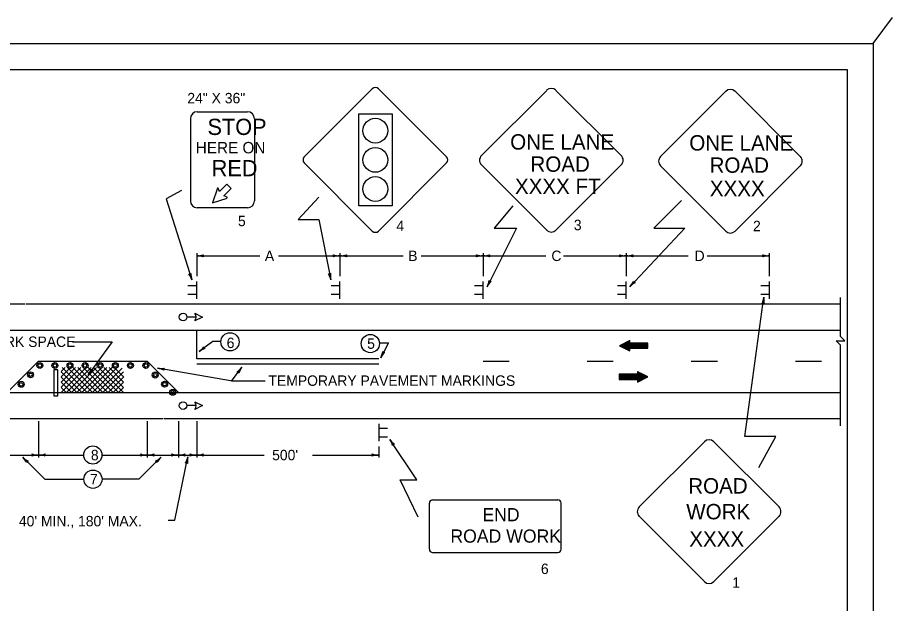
# Model space of a CAD drawing. Extents: x 999.6 to 1036.4, y 999.5 to 1022.5.
# Drawn here: x 1019.57 to 1036.37, y 1011.25 to 1022.5 of the extents above; entities that cross this region are included whole.
import ezdxf

# ---------------------------------------------------------------- set-up
doc = ezdxf.new("R2010")
doc.units = 0
for name, color, linetype in [('Level 1', 7, 'Continuous'), ('Level 10', 7, 'Continuous'), ('Level 14', 7, 'Continuous')]:
    doc.layers.add(name, color=color, linetype=linetype)

msp = doc.modelspace()

# ---------------------------------------------------------------- linework, layer by layer
at = {"layer": 'Level 1'}
for p, q in [((1026.38, 1021.133), (1025.073, 1019.826)), ((1027.806, 1019.826), (1026.499, 1021.133)), ((1028.476, 1019.849), (1029.729, 1021.102)), ((1031.161, 1019.849), (1029.908, 1021.102)), ((1031.917, 1019.83), (1033.17, 1021.083)), ((1034.601, 1019.83), (1033.349, 1021.083)), ((1023.019, 1020.69), (1023.982, 1020.69)), ((1026.118, 1018.885), (1026.118, 1020.649)), ((1026.118, 1020.649), (1026.762, 1020.649)), ((1026.762, 1020.649), (1026.762, 1018.885)), ((1022.886, 1020.557), (1022.886, 1018.98)), ((1024.116, 1020.557), (1024.116, 1018.98)), ((1025.073, 1019.707), (1026.38, 1018.401)), ((1026.499, 1018.401), (1027.806, 1019.707)), ((1029.729, 1018.417), (1028.476, 1019.67)), ((1029.908, 1018.417), (1031.161, 1019.67)), ((1033.17, 1018.398), (1031.917, 1019.651)), ((1033.349, 1018.398), (1034.601, 1019.651)), ((1023.584, 1019.3), (1023.443, 1019.159)), ((1023.669, 1019.215), (1023.584, 1019.3)), ((1023.404, 1019.222), (1023.311, 1018.942)), ((1023.443, 1019.159), (1023.417, 1019.222)), ((1023.528, 1019.074), (1023.669, 1019.215)), ((1023.311, 1018.942), (1023.591, 1019.035)), ((1023.591, 1019.048), (1023.528, 1019.074)), ((1023.982, 1018.846), (1023.019, 1018.846)), ((1026.762, 1018.885), (1026.118, 1018.885)), ((1023.007, 1017.975), (1023.007, 1017.533)), ((1025.757, 1017.975), (1025.757, 1017.533)), ((1028.507, 1017.975), (1028.507, 1017.533)), ((1031.257, 1017.975), (1031.257, 1017.533)), ((1034.007, 1017.533), (1034.007, 1017.975)), ((1023.007, 1017.925), (1024.218, 1017.925)), ((1024.577, 1017.925), (1025.757, 1017.925)), ((1025.757, 1017.925), (1026.973, 1017.925)), ((1027.317, 1017.925), (1028.507, 1017.925)), ((1028.507, 1017.925), (1029.711, 1017.925)), ((1030.054, 1017.925), (1031.257, 1017.925)), ((1031.257, 1017.925), (1032.447, 1017.925)), ((1032.812, 1017.925), (1034.007, 1017.925)), ((1023.007, 1017.35), (1022.84, 1017.35)), ((1023.007, 1017.1), (1023.007, 1017.433)), ((1025.757, 1017.35), (1025.59, 1017.35)), ((1025.757, 1017.1), (1025.757, 1017.433)), ((1028.507, 1017.35), (1028.34, 1017.35)), ((1028.507, 1017.1), (1028.507, 1017.433)), ((1031.257, 1017.35), (1031.09, 1017.35)), ((1031.257, 1017.1), (1031.257, 1017.433)), ((1034.007, 1017.35), (1033.84, 1017.35)), ((1034.007, 1017.1), (1034.007, 1017.433)), ((1023.007, 1017.183), (1022.84, 1017.183)), ((1025.757, 1017.183), (1025.59, 1017.183)), ((1028.507, 1017.183), (1028.34, 1017.183)), ((1031.257, 1017.183), (1031.09, 1017.183)), ((1034.007, 1017.183), (1033.84, 1017.183)), ((1007.125, 1017), (1019.71, 1017)), ((1019.73, 1017), (1035.375, 1017)), ((1022.969, 1016.824), (1023.118, 1016.75)), ((1022.997, 1016.75), (1022.821, 1016.75)), ((1023.118, 1016.75), (1022.969, 1016.676)), ((1007.125, 1016.5), (1035.375, 1016.5)), ((1023.007, 1015.95), (1023.007, 1016.5)), ((1026.507, 1015.95), (1023.007, 1015.95)), ((1019.368, 1015.3), (1019.97, 1015.901)), ((1019.97, 1015.901), (1022.057, 1015.901)), ((1020.866, 1015.763), (1020.404, 1015.3)), ((1020.482, 1015.779), (1020.406, 1015.702)), ((1020.682, 1015.779), (1020.406, 1015.502)), ((1020.782, 1015.779), (1020.406, 1015.402)), ((1020.567, 1015.763), (1020.406, 1015.602)), ((1020.903, 1015.301), (1020.425, 1015.779)), ((1020.982, 1015.779), (1020.504, 1015.3)), ((1021.003, 1015.301), (1020.525, 1015.779)), ((1021.082, 1015.779), (1020.604, 1015.3)), ((1021.103, 1015.301), (1020.625, 1015.779)), ((1021.168, 1015.764), (1020.704, 1015.3)), ((1021.203, 1015.301), (1020.725, 1015.779)), ((1021.282, 1015.779), (1020.804, 1015.3)), ((1021.303, 1015.301), (1020.825, 1015.779)), ((1021.382, 1015.779), (1020.904, 1015.3)), ((1021.403, 1015.301), (1020.925, 1015.779)), ((1021.482, 1015.779), (1021.004, 1015.3)), ((1021.503, 1015.301), (1021.025, 1015.779)), ((1021.573, 1015.77), (1021.104, 1015.3)), ((1021.604, 1015.399), (1021.225, 1015.779)), ((1021.603, 1015.501), (1021.325, 1015.779)), ((1021.606, 1015.598), (1021.441, 1015.763)), ((1022.057, 1015.901), (1022.658, 1015.3)), ((1023.007, 1015.85), (1026.507, 1015.85)), ((1028.507, 1015.9), (1029.007, 1015.9)), ((1030.507, 1015.9), (1031.007, 1015.9)), ((1032.507, 1015.9), (1033.007, 1015.9)), ((1034.507, 1015.9), (1035.007, 1015.9)), ((1020.803, 1015.301), (1020.406, 1015.698)), ((1020.703, 1015.301), (1020.406, 1015.598)), ((1021.603, 1015.301), (1021.154, 1015.75)), ((1021.603, 1015.699), (1021.204, 1015.3)), ((1021.602, 1015.598), (1021.304, 1015.3)), ((1020.603, 1015.301), (1020.406, 1015.498)), ((1021.604, 1015.5), (1021.404, 1015.3)), ((1007.125, 1015.3), (1035.375, 1015.3)), ((1020.503, 1015.301), (1020.406, 1015.398)), ((1021.601, 1015.397), (1021.504, 1015.3)), ((1022.969, 1015.124), (1023.118, 1015.05)), ((1022.997, 1015.05), (1022.821, 1015.05)), ((1023.118, 1015.05), (1022.969, 1014.976)), ((1007.125, 1014.8), (1022.356, 1014.8)), ((1019.97, 1014.75), (1019.97, 1014.05)), ((1022.057, 1014.75), (1022.057, 1014.05)), ((1022.376, 1014.8), (1035.375, 1014.8)), ((1022.658, 1014.75), (1022.658, 1014.05)), ((1023.007, 1014.75), (1023.007, 1014.05)), ((1026.503, 1014.7), (1026.503, 1014.367)), ((1026.503, 1014.617), (1026.67, 1014.617)), ((1026.503, 1014.45), (1026.67, 1014.45)), ((1031.507, 1013.103), (1032.76, 1014.356)), ((1034.192, 1013.103), (1032.939, 1014.356)), ((1019.392, 1014.1), (1019.97, 1014.1)), ((1019.97, 1014.1), (1020.838, 1014.1)), ((1021.188, 1014.1), (1022.057, 1014.1)), ((1022.057, 1014.1), (1022.653, 1014.1)), ((1022.653, 1014.1), (1023.007, 1014.1)), ((1019.666, 1014.059), (1020.089, 1013.636)), ((1022.321, 1014.059), (1021.898, 1013.636)), ((1020.089, 1013.636), (1020.839, 1013.636)), ((1021.898, 1013.636), (1021.189, 1013.636)), ((1027.539, 1013.24), (1029.944, 1013.24)), ((1027.476, 1012.291), (1027.476, 1013.177)), ((1030.007, 1012.291), (1030.007, 1013.177)), ((1032.76, 1011.671), (1031.507, 1012.924)), ((1032.939, 1011.671), (1034.192, 1012.924)), ((1027.539, 1012.228), (1029.944, 1012.228))]:
    msp.add_line(p, q, dxfattribs=at)
for points in [[(1022.715, 1019.182), (1022.418, 1019.017), (1022.913, 1017.463)], [(1025.351, 1019.05), (1024.954, 1018.621), (1025.351, 1018.621), (1025.582, 1017.463)], [(1032.317, 1018.984), (1031.789, 1018.455), (1032.383, 1018.455), (1031.326, 1017.331)], [(1029.081, 1018.885), (1028.718, 1018.455), (1029.147, 1018.455), (1028.586, 1017.331)], [(1033.803, 1013.86), (1034.133, 1014.455), (1033.538, 1014.455), (1033.902, 1017.133)], [(1035.375, 1014.664), (1035.375, 1016.208), (1035.292, 1016.292), (1035.458, 1016.292), (1035.375, 1016.375), (1035.375, 1017.125)], [(1020.622, 1016.273), (1021.385, 1016.273), (1020.92, 1015.641)], [(1023.472, 1016.283), (1023.319, 1016.283), (1023.053, 1016.086)], [(1031.25, 1016.263), (1031.325, 1016.263)], [(1031.26, 1016.268), (1031.325, 1016.268)], [(1031.27, 1016.273), (1031.325, 1016.273)], [(1031.28, 1016.278), (1031.325, 1016.278)], [(1031.29, 1016.283), (1031.325, 1016.283)], [(1031.3, 1016.288), (1031.325, 1016.288)], [(1031.31, 1016.293), (1031.325, 1016.293)], [(1031.32, 1016.298), (1031.325, 1016.298)], [(1026.517, 1016.257), (1026.69, 1016.257), (1026.541, 1015.969)], [(1031.129, 1016.198), (1031.675, 1016.198)], [(1031.131, 1016.203), (1031.675, 1016.203)], [(1031.139, 1016.193), (1031.675, 1016.193)], [(1031.139, 1016.193), (1031.675, 1016.193)], [(1031.141, 1016.208), (1031.675, 1016.208)], [(1031.149, 1016.188), (1031.675, 1016.188)], [(1031.151, 1016.213), (1031.675, 1016.213)], [(1031.159, 1016.183), (1031.675, 1016.183)], [(1031.161, 1016.218), (1031.675, 1016.218)], [(1031.169, 1016.178), (1031.675, 1016.178)], [(1031.171, 1016.223), (1031.675, 1016.223)], [(1031.179, 1016.173), (1031.675, 1016.173)], [(1031.181, 1016.228), (1031.675, 1016.228)], [(1031.189, 1016.168), (1031.675, 1016.168)], [(1031.191, 1016.233), (1031.675, 1016.233)], [(1031.199, 1016.163), (1031.675, 1016.163)], [(1031.201, 1016.238), (1031.675, 1016.238)], [(1031.209, 1016.158), (1031.675, 1016.158)], [(1031.211, 1016.243), (1031.675, 1016.243)], [(1031.22, 1016.153), (1031.675, 1016.153)], [(1031.221, 1016.248), (1031.675, 1016.248)], [(1031.225, 1016.15), (1031.675, 1016.15)], [(1031.231, 1016.253), (1031.325, 1016.253)], [(1031.235, 1016.145), (1031.325, 1016.145)], [(1031.24, 1016.258), (1031.325, 1016.258)], [(1031.24, 1016.258), (1031.325, 1016.258)], [(1031.245, 1016.14), (1031.325, 1016.14)], [(1031.255, 1016.135), (1031.325, 1016.135)], [(1031.265, 1016.13), (1031.325, 1016.13)], [(1031.275, 1016.125), (1031.325, 1016.125)], [(1031.285, 1016.12), (1031.325, 1016.12)], [(1031.295, 1016.115), (1031.325, 1016.115)], [(1031.305, 1016.11), (1031.325, 1016.11)], [(1031.315, 1016.105), (1031.325, 1016.105)], [(1031.325, 1016.1), (1031.325, 1016.1)], [(1023.693, 1015.52), (1022.255, 1015.768)], [(1024.322, 1015.52), (1023.677, 1015.52), (1023.875, 1015.785)], [(1031.574, 1015.65), (1031.124, 1015.65)], [(1031.579, 1015.647), (1031.124, 1015.647)], [(1031.59, 1015.642), (1031.124, 1015.642)], [(1031.6, 1015.637), (1031.124, 1015.637)], [(1031.61, 1015.632), (1031.124, 1015.632)], [(1031.62, 1015.627), (1031.124, 1015.627)], [(1031.63, 1015.622), (1031.124, 1015.622)], [(1031.64, 1015.617), (1031.124, 1015.617)], [(1031.65, 1015.612), (1031.124, 1015.612)], [(1031.66, 1015.607), (1031.124, 1015.607)], [(1031.66, 1015.607), (1031.124, 1015.607)], [(1031.67, 1015.602), (1031.124, 1015.602)], [(1031.668, 1015.597), (1031.124, 1015.597)], [(1031.658, 1015.592), (1031.124, 1015.592)], [(1031.474, 1015.7), (1031.474, 1015.7)], [(1031.484, 1015.695), (1031.474, 1015.695)], [(1031.494, 1015.69), (1031.474, 1015.69)], [(1031.504, 1015.685), (1031.474, 1015.685)], [(1031.514, 1015.68), (1031.474, 1015.68)], [(1031.524, 1015.675), (1031.474, 1015.675)], [(1031.534, 1015.67), (1031.474, 1015.67)], [(1031.544, 1015.665), (1031.474, 1015.665)], [(1031.554, 1015.66), (1031.474, 1015.66)], [(1031.564, 1015.655), (1031.474, 1015.655)], [(1031.648, 1015.587), (1031.124, 1015.587)], [(1031.638, 1015.582), (1031.124, 1015.582)], [(1031.628, 1015.577), (1031.124, 1015.577)], [(1031.618, 1015.572), (1031.124, 1015.572)], [(1031.608, 1015.567), (1031.124, 1015.567)], [(1031.598, 1015.562), (1031.124, 1015.562)], [(1031.588, 1015.557), (1031.124, 1015.557)], [(1031.578, 1015.552), (1031.124, 1015.552)], [(1031.568, 1015.547), (1031.474, 1015.547)], [(1031.559, 1015.542), (1031.474, 1015.542)], [(1031.559, 1015.542), (1031.474, 1015.542)], [(1031.549, 1015.537), (1031.474, 1015.537)], [(1031.539, 1015.532), (1031.474, 1015.532)], [(1031.529, 1015.527), (1031.474, 1015.527)], [(1031.519, 1015.522), (1031.474, 1015.522)], [(1031.509, 1015.517), (1031.474, 1015.517)], [(1031.499, 1015.512), (1031.474, 1015.512)], [(1031.489, 1015.507), (1031.474, 1015.507)], [(1031.479, 1015.502), (1031.474, 1015.502)], [(1026.503, 1014.267), (1026.503, 1014.05)], [(1027.262, 1012.908), (1026.918, 1013.625), (1027.233, 1013.625), (1026.718, 1014.399)], [(1023.007, 1014.1), (1024.303, 1014.1)], [(1025.233, 1014.1), (1026.503, 1014.1)], [(1022.456, 1012.85), (1022.589, 1012.85), (1022.838, 1014.064)]]:
    msp.add_lwpolyline(points, dxfattribs=at)
for points in [[(1031.125, 1016.2), (1031.325, 1016.1), (1031.325, 1016.15), (1031.675, 1016.15), (1031.675, 1016.25), (1031.325, 1016.25), (1031.325, 1016.3)], [(1020.265, 1015.238), (1020.34, 1015.238), (1020.34, 1015.738), (1020.265, 1015.738)], [(1031.674, 1015.6), (1031.474, 1015.7), (1031.474, 1015.65), (1031.124, 1015.65), (1031.124, 1015.55), (1031.474, 1015.55), (1031.474, 1015.5)]]:
    msp.add_lwpolyline(points, close=True, dxfattribs=at)
for centre, radius in [((1026.439, 1020.327), 0.238), ((1026.439, 1019.767), 0.238), ((1026.439, 1019.207), 0.238), ((1022.746, 1016.75), 0.0742), ((1023.647, 1016.273), 0.175), ((1026.343, 1016.24), 0.175), ((1019.994, 1015.819), 0.0569), ((1019.994, 1015.819), 0.0325), ((1020.284, 1015.819), 0.0569), ((1020.284, 1015.819), 0.0325), ((1020.574, 1015.819), 0.0569), ((1020.574, 1015.819), 0.0325), ((1020.864, 1015.819), 0.0569), ((1020.864, 1015.819), 0.0325), ((1021.154, 1015.819), 0.0569), ((1021.154, 1015.819), 0.0325), ((1021.444, 1015.819), 0.0569), ((1021.444, 1015.819), 0.0325), ((1021.734, 1015.819), 0.0569), ((1021.734, 1015.819), 0.0325), ((1022.031, 1015.819), 0.0569), ((1022.031, 1015.819), 0.0325), ((1019.816, 1015.642), 0.0569), ((1019.816, 1015.642), 0.0325), ((1022.211, 1015.636), 0.0569), ((1022.211, 1015.636), 0.0325), ((1019.636, 1015.457), 0.0569), ((1019.636, 1015.457), 0.0325), ((1022.391, 1015.461), 0.0569), ((1022.391, 1015.461), 0.0325), ((1022.546, 1015.304), 0.0569), ((1022.546, 1015.304), 0.0325), ((1022.746, 1015.05), 0.0742), ((1021.013, 1014.1), 0.175), ((1021.014, 1013.636), 0.175)]:
    msp.add_circle(centre, radius, dxfattribs=at)
for centre, radius, start, end in [((1026.439, 1021.074), 0.084, 45, 135), ((1029.818, 1021.013), 0.127, 45.0001, 134.9999), ((1033.259, 1020.993), 0.127, 45.0001, 134.9999), ((1023.019, 1020.557), 0.134, 90, 180), ((1023.982, 1020.557), 0.134, 0, 90), ((1025.133, 1019.767), 0.084, 135, 225), ((1027.746, 1019.767), 0.084, 315, 44.9956), ((1028.566, 1019.76), 0.127, 134.9999, 225.0001), ((1031.071, 1019.76), 0.127, 314.9999, 45.0001), ((1032.006, 1019.741), 0.127, 134.9999, 225.0001), ((1034.512, 1019.741), 0.127, 314.9999, 45.0001), ((1023.411, 1019.22), 0.00703, 21.8042, 161.5651), ((1023.019, 1018.98), 0.134, 180, 270), ((1023.588, 1019.042), 0.00703, 288.4349, 68.1171), ((1023.982, 1018.98), 0.134, 270, 360), ((1026.439, 1018.46), 0.084, 225, 315), ((1029.818, 1018.507), 0.127, 225.0001, 314.9999), ((1033.259, 1018.488), 0.127, 225.0001, 314.9999), ((1023.007, 1018.316), 0.391, 270, 288.6688), ((1023.007, 1018.316), 0.391, 270, 288.6688), ((1023.156, 1017.925), 0.0312, 138.7746, 220.8913), ((1023.156, 1017.925), 0.0312, 138.7746, 220.8913), ((1025.608, 1017.925), 0.0312, 318.7746, 40.8913), ((1025.757, 1018.316), 0.391, 251.3472, 269.9939), ((1025.757, 1018.316), 0.391, 270, 288.6688), ((1025.757, 1018.316), 0.391, 270, 288.6688), ((1025.906, 1017.925), 0.0312, 138.7746, 220.8913), ((1025.906, 1017.925), 0.0312, 138.7746, 220.8913), ((1028.358, 1017.925), 0.0312, 318.7746, 40.8913), ((1028.507, 1018.316), 0.391, 251.3472, 269.9939), ((1028.507, 1018.316), 0.391, 270, 288.6688), ((1028.507, 1018.316), 0.391, 270, 288.6688), ((1028.656, 1017.925), 0.0312, 138.7746, 220.8913), ((1028.656, 1017.925), 0.0312, 138.7746, 220.8913), ((1031.108, 1017.925), 0.0312, 318.7746, 40.8913), ((1031.257, 1018.316), 0.391, 251.3472, 269.9939), ((1031.257, 1018.316), 0.391, 270, 288.6688), ((1031.406, 1017.925), 0.0312, 138.7746, 220.8913), ((1033.858, 1017.925), 0.0312, 318.7746, 40.8913), ((1034.007, 1018.316), 0.391, 251.3472, 269.9939), ((1023.007, 1017.534), 0.391, 71.3472, 89.9939), ((1023.007, 1018.316), 0.391, 269.9878, 270), ((1023.007, 1017.534), 0.391, 71.3472, 89.9939), ((1023.007, 1018.316), 0.391, 269.9878, 270), ((1025.757, 1017.534), 0.391, 90, 108.6688), ((1025.757, 1017.534), 0.391, 89.9878, 90), ((1025.757, 1017.534), 0.391, 71.3472, 89.9939), ((1025.757, 1018.316), 0.391, 269.9878, 270), ((1025.757, 1017.534), 0.391, 71.3472, 89.9939), ((1025.757, 1018.316), 0.391, 269.9878, 270), ((1028.507, 1017.534), 0.391, 90, 108.6688), ((1028.507, 1017.534), 0.391, 89.9878, 90), ((1028.507, 1017.534), 0.391, 71.3472, 89.9939), ((1028.507, 1018.316), 0.391, 269.9878, 270), ((1028.507, 1017.534), 0.391, 71.3472, 89.9939), ((1028.507, 1018.316), 0.391, 269.9878, 270), ((1031.257, 1017.534), 0.391, 90, 108.6688), ((1031.257, 1017.534), 0.391, 89.9878, 90), ((1031.257, 1017.534), 0.391, 71.3472, 89.9939), ((1031.257, 1018.316), 0.391, 269.9878, 270), ((1034.007, 1017.534), 0.391, 90, 108.6688), ((1034.007, 1017.534), 0.391, 89.9878, 90), ((1022.868, 1017.605), 0.0312, 246.4531, 328.5698), ((1022.541, 1017.345), 0.391, 17.6785, 36.3473), ((1023.286, 1017.582), 0.391, 179.0257, 197.6724), ((1022.541, 1017.345), 0.391, 17.6663, 17.6785), ((1025.553, 1017.609), 0.0312, 240.0679, 322.1846), ((1025.199, 1017.387), 0.391, 11.2933, 29.9621), ((1025.965, 1017.54), 0.391, 172.6404, 191.2872), ((1025.199, 1017.387), 0.391, 11.281, 11.2933), ((1028.237, 1017.506), 0.391, 333.4672, 352.136), ((1028.652, 1017.464), 0.0312, 202.2418, 284.3585), ((1031.042, 1017.599), 0.391, 316.7752, 335.444), ((1031.428, 1017.439), 0.0312, 185.5498, 267.6665), ((1028.936, 1017.157), 0.391, 134.8144, 153.4611), ((1028.237, 1017.506), 0.391, 333.455, 333.4672), ((1031.611, 1017.064), 0.391, 118.1224, 136.7691), ((1031.042, 1017.599), 0.391, 316.763, 316.7752), ((1033.515, 1017.185), 0.391, 333.6243, 352.2711), ((1034.289, 1017.08), 0.391, 172.2772, 190.9459), ((1034.289, 1017.08), 0.391, 172.2649, 172.2772), ((1033.882, 1016.986), 0.0312, 41.0518, 123.1685), ((1022.884, 1016.75), 0.113, 318.9437, 41.0563), ((1022.82, 1016.399), 0.391, 306.6134, 325.2821), ((1023.286, 1015.772), 0.391, 107.9605, 126.6072), ((1023.172, 1016.174), 0.0312, 175.388, 257.5046), ((1022.82, 1016.399), 0.391, 306.6011, 306.6134), ((1026.194, 1016.15), 0.391, 332.5125, 351.1813), ((1026.887, 1015.789), 0.391, 133.8597, 152.5064), ((1026.194, 1016.15), 0.391, 332.5003, 332.5125), ((1026.609, 1016.101), 0.0312, 201.2871, 283.4038), ((1022.322, 1016.153), 0.391, 260.2037, 278.8725), ((1022.189, 1015.383), 0.391, 61.5509, 80.1976), ((1022.322, 1016.153), 0.391, 260.1915, 260.2037), ((1022.402, 1015.743), 0.0312, 128.9783, 211.095), ((1023.563, 1016.019), 0.391, 304.5148, 323.1615), ((1024.188, 1015.551), 0.391, 143.1676, 161.8364), ((1024.188, 1015.551), 0.391, 143.1554, 143.1676), ((1020.606, 1015.873), 0.391, 323.6538, 342.3226), ((1021.235, 1015.41), 0.391, 125.001, 143.6477), ((1020.606, 1015.873), 0.391, 323.6416, 323.6538), ((1021.008, 1015.761), 0.0312, 192.4284, 274.5451), ((1023.786, 1015.666), 0.0312, 11.9422, 94.0589), ((1022.884, 1015.05), 0.113, 318.9437, 41.0563), ((1027.043, 1014.616), 0.391, 213.6516, 232.3204), ((1026.393, 1014.183), 0.391, 14.9988, 33.6455), ((1027.043, 1014.616), 0.391, 213.6394, 213.6516), ((1026.8, 1014.276), 0.0312, 82.4262, 164.5429), ((1032.849, 1014.266), 0.127, 45.0001, 134.9999), ((1019.821, 1014.1), 0.0312, 318.7746, 40.8913), ((1019.97, 1013.709), 0.391, 90, 108.6688), ((1019.97, 1014.491), 0.391, 251.3472, 269.9939), ((1019.97, 1014.491), 0.391, 269.9878, 270), ((1019.97, 1014.491), 0.391, 270, 288.6688), ((1019.97, 1013.709), 0.391, 89.9878, 90), ((1019.97, 1013.709), 0.391, 71.3472, 89.9939), ((1020.118, 1014.1), 0.0313, 138.7746, 220.8913), ((1022.057, 1014.491), 0.391, 251.3472, 269.9939), ((1021.908, 1014.1), 0.0313, 318.7746, 40.8913), ((1022.057, 1013.709), 0.391, 90, 108.6688), ((1022.057, 1014.491), 0.391, 270, 288.6688), ((1022.057, 1013.709), 0.391, 71.3472, 89.9939), ((1022.057, 1014.491), 0.391, 269.9878, 270), ((1022.057, 1013.709), 0.391, 89.9878, 90), ((1022.206, 1014.1), 0.0312, 138.7746, 220.8913), ((1022.653, 1014.491), 0.391, 251.3472, 269.9939), ((1022.505, 1014.1), 0.0312, 318.7746, 40.8913), ((1022.653, 1013.709), 0.391, 90, 108.6688), ((1022.653, 1014.491), 0.391, 270, 288.6688), ((1022.653, 1013.709), 0.391, 89.9878, 90), ((1022.653, 1013.709), 0.391, 71.3472, 89.9939), ((1022.653, 1014.491), 0.391, 269.9878, 270), ((1022.802, 1014.1), 0.0312, 138.7746, 220.8913), ((1023.007, 1014.491), 0.391, 251.3472, 269.9939), ((1022.858, 1014.1), 0.0312, 318.7746, 40.8913), ((1023.007, 1013.709), 0.391, 90, 108.6688), ((1023.007, 1014.491), 0.391, 270, 288.6688), ((1023.007, 1013.709), 0.391, 89.9878, 90), ((1023.007, 1013.709), 0.391, 71.3472, 89.9939), ((1023.007, 1014.491), 0.391, 269.9878, 270), ((1023.156, 1014.1), 0.0312, 138.7746, 220.8913), ((1026.503, 1014.491), 0.391, 251.3472, 269.9939), ((1026.354, 1014.1), 0.0312, 318.7746, 40.8913), ((1026.503, 1013.709), 0.391, 90, 108.6688), ((1026.503, 1013.709), 0.391, 89.9878, 90), ((1019.942, 1014.335), 0.391, 225, 243.6688), ((1019.39, 1013.782), 0.391, 26.3472, 44.9939), ((1019.942, 1014.335), 0.391, 224.9878, 225), ((1019.771, 1013.954), 0.0312, 93.7746, 175.8913), ((1022.045, 1014.335), 0.391, 296.3472, 314.9939), ((1022.216, 1013.954), 0.0312, 3.7746, 85.8913), ((1022.598, 1013.782), 0.391, 135, 153.6688), ((1022.598, 1013.782), 0.391, 134.9878, 135), ((1022.455, 1014.142), 0.391, 329.7508, 348.3976), ((1022.808, 1013.918), 0.0312, 37.1783, 119.295), ((1023.22, 1013.985), 0.391, 168.4037, 187.0724), ((1023.22, 1013.985), 0.391, 168.3914, 168.4037), ((1027.539, 1013.177), 0.0633, 90, 180), ((1029.943, 1013.177), 0.0633, 0, 90), ((1031.596, 1013.013), 0.127, 134.9999, 225.0001), ((1034.102, 1013.013), 0.127, 314.9999, 45.0001), ((1027.539, 1012.291), 0.0633, 180, 270), ((1029.943, 1012.291), 0.0633, 270, 0), ((1032.849, 1011.761), 0.127, 225.0001, 314.9999)]:
    msp.add_arc(centre, radius, start, end, dxfattribs=at)
at = {"layer": 'Level 10'}
for p, q in [((1007, 1021.5), (1035.5, 1021.5)), ((1035.5, 1021.5), (1035.5, 1000.5))]:
    msp.add_line(p, q, dxfattribs=at)
at = {"layer": 'Level 14'}
for p, q in [((1036, 1022), (1036.371, 1022.5)), ((1000, 1022), (1036, 1022)), ((1036, 1022), (1036, 1000))]:
    msp.add_line(p, q, dxfattribs=at)

# ---------------------------------------------------------------- texts
at = {"layer": 'Level 1'}
for s, height, p in [('24" X 36"', 0.2, (1022.827, 1020.853)), ('STOP', 0.3119, (1023.214, 1020.245)), ('ONE LANE', 0.2953, (1029.028, 1019.965)), ('ONE LANE', 0.2953, (1032.468, 1019.946)), ('HERE ON', 0.2193, (1022.99, 1019.892)), ('ROAD', 0.2953, (1029.417, 1019.538)), ('ROAD', 0.2953, (1032.858, 1019.519)), ('RED', 0.3119, (1023.295, 1019.452)), ('XXXX FT', 0.2953, (1029.12, 1019.111)), ('XXXX', 0.2953, (1032.863, 1019.07)), ('5', 0.2, (1023.8, 1018.494)), ('3', 0.2, (1030.251, 1018.417)), ('4', 0.2, (1026.842, 1018.401)), ('2', 0.2, (1033.692, 1018.398)), ('A', 0.2, (1024.317, 1017.825)), ('B', 0.2, (1027.07, 1017.825)), ('C', 0.2, (1029.82, 1017.825)), ('D', 0.2, (1032.57, 1017.825)), ('WORK SPACE', 0.2, (1018.864, 1016.176)), ('6', 0.2, (1023.583, 1016.154)), ('5', 0.2, (1026.281, 1016.14)), ('TEMPORARY PAVEMENT MARKINGS', 0.2, (1024.385, 1015.429)), ('8', 0.2, (1020.975, 1014)), ("500'", 0.2, (1024.456, 1014)), ('7', 0.2, (1020.957, 1013.536)), ('ROAD', 0.2953, (1032.448, 1013.361)), ('END', 0.2531, (1028.495, 1012.829)), ('WORK', 0.2953, (1032.41, 1012.866)), ("40' MIN., 180' MAX.", 0.2, (1019.592, 1012.731)), ('ROAD WORK', 0.2531, (1027.88, 1012.418)), ('XXXX', 0.2953, (1032.468, 1012.342)), ('6', 0.2, (1029.619, 1011.816)), ('1', 0.2, (1033.292, 1011.551))]:
    msp.add_text(s, height=height, dxfattribs=at).set_placement(p)

doc.saveas('drawing.dxf')
